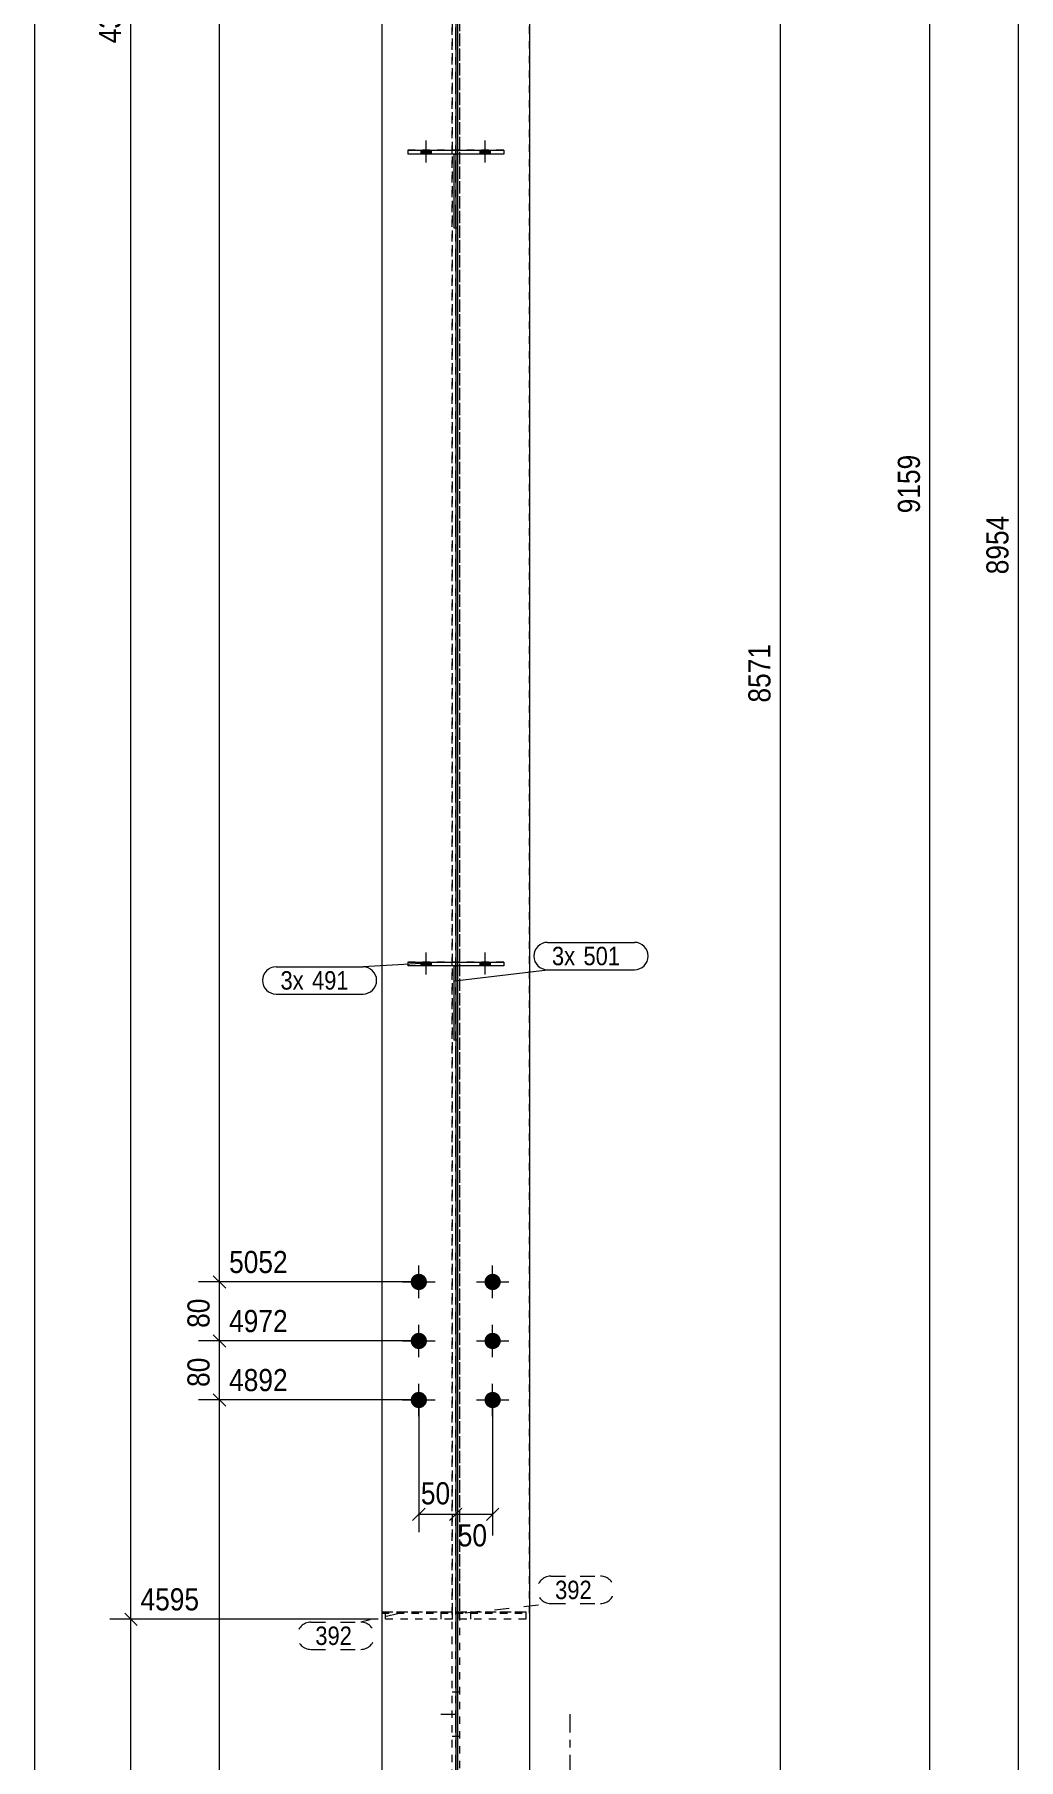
# Model space of a CAD drawing. Header units: millimetres. Extents: x 2 to 579, y 1 to 825.
# Drawn here: x 5 to 138.3, y 209.8 to 443.5 of the extents above; entities that cross this region are included whole.
import ezdxf

# ---------------------------------------------------------------- set-up
doc = ezdxf.new("R2010")
doc.units = ezdxf.units.MM
for name, pattern in [('XKITLINE00', [0]), ('XKITLINE01', [4, 1, -1, 1, -1]), ('XKITLINE02', [4, 2, -2]), ('XKITLINE03', [6, 3, -1, 1, -1])]:
    doc.linetypes.add(name, pattern=pattern)
for name, color, linetype, lineweight in [('Bolt', 3, 'Continuous', 0), ('Dimensions', 7, 'Continuous', 0), ('DrawingSheet', 5, 'Continuous', 0), ('Part', 2, 'Continuous', 0), ('PartMark', 7, 'Continuous', 0)]:
    doc.layers.add(name, color=color, linetype=linetype, lineweight=lineweight)
doc.styles.add('ARIAL', font='ARIAL.TTF')

# ---------------------------------------------------------------- blocks, each defined once
blk = doc.blocks.new('*A49')
at = {"layer": 'Bolt'}
for points in [[(55.97, 274.55), (55.98, 274.58), (55.98, 274.61), (55.98, 274.63), (55.98, 274.66), (55.99, 274.69), (55.99, 274.71), (56, 274.74), (56, 274.77), (56.01, 274.79), (56.01, 274.82), (56.02, 274.85), (56.03, 274.87), (56.04, 274.9), (56.05, 274.92), (56.06, 274.95), (56.07, 274.97), (56.08, 275), (56.09, 275.02), (56.1, 275.04), (56.12, 275.07), (56.13, 275.09), (56.15, 275.11), (56.16, 275.14), (56.18, 275.16), (56.19, 275.18), (56.21, 275.2), (56.22, 275.22), (56.24, 275.24), (56.26, 275.27), (56.28, 275.28), (56.3, 275.3), (56.32, 275.32), (56.34, 275.34), (56.36, 275.36), (56.38, 275.38), (56.4, 275.39), (56.42, 275.41), (56.44, 275.43), (56.46, 275.44), (56.49, 275.46), (56.51, 275.47), (56.53, 275.48), (56.56, 275.5), (56.58, 275.51), (56.6, 275.52), (56.63, 275.53), (56.65, 275.54), (56.68, 275.55), (56.7, 275.56), (56.73, 275.57), (56.76, 275.58), (56.78, 275.59), (56.81, 275.59), (56.83, 275.6), (56.86, 275.61), (56.89, 275.61), (56.91, 275.61), (56.94, 275.62), (56.97, 275.62), (56.99, 275.62), (57.02, 275.63), (57.05, 275.63), (57.07, 275.63), (57.1, 275.63), (57.13, 275.63), (57.16, 275.62), (57.18, 275.62), (57.21, 275.62), (57.24, 275.61), (57.26, 275.61), (57.29, 275.61), (57.32, 275.6), (57.34, 275.59), (57.37, 275.59), (57.39, 275.58), (57.42, 275.57), (57.45, 275.56), (57.47, 275.55), (57.5, 275.54), (57.52, 275.53), (57.54, 275.52), (57.57, 275.51), (57.59, 275.5), (57.62, 275.48), (57.64, 275.47), (57.66, 275.46), (57.69, 275.44), (57.71, 275.43), (57.73, 275.41), (57.75, 275.39), (57.77, 275.38), (57.79, 275.36), (57.81, 275.34), (57.83, 275.32), (57.85, 275.3), (57.87, 275.28), (57.89, 275.27), (57.91, 275.24), (57.92, 275.22), (57.94, 275.2), (57.96, 275.18), (57.97, 275.16), (57.99, 275.14), (58, 275.11), (58.02, 275.09), (58.03, 275.07), (58.04, 275.04), (58.06, 275.02), (58.07, 275), (58.08, 274.97), (58.09, 274.95), (58.1, 274.92), (58.11, 274.9), (58.12, 274.87), (58.13, 274.85), (58.13, 274.82), (58.14, 274.79), (58.15, 274.77), (58.15, 274.74), (58.16, 274.71), (58.16, 274.69), (58.17, 274.66), (58.17, 274.63), (58.17, 274.61), (58.17, 274.58), (58.17, 274.55), (58.17, 274.53), (58.17, 274.5), (58.17, 274.47), (58.17, 274.45), (58.17, 274.42), (58.17, 274.39), (58.16, 274.36), (58.16, 274.34), (58.15, 274.31), (58.15, 274.29), (58.14, 274.26), (58.13, 274.23), (58.13, 274.21), (58.12, 274.18), (58.11, 274.16), (58.1, 274.13), (58.09, 274.11), (58.08, 274.08), (58.07, 274.06), (58.06, 274.03), (58.04, 274.01), (58.03, 273.98), (58.02, 273.96), (58, 273.94), (57.99, 273.92), (57.97, 273.89), (57.96, 273.87), (57.94, 273.85), (57.92, 273.83), (57.91, 273.81), (57.89, 273.79), (57.87, 273.77), (57.85, 273.75), (57.83, 273.73), (57.81, 273.71), (57.79, 273.69), (57.77, 273.68), (57.75, 273.66), (57.73, 273.64), (57.71, 273.63), (57.69, 273.61), (57.66, 273.6), (57.64, 273.58), (57.62, 273.57), (57.59, 273.56), (57.57, 273.54), (57.54, 273.53), (57.52, 273.52), (57.5, 273.51), (57.47, 273.5), (57.45, 273.49), (57.42, 273.48), (57.39, 273.47), (57.37, 273.47), (57.34, 273.46), (57.32, 273.45), (57.29, 273.45), (57.26, 273.44), (57.24, 273.44), (57.21, 273.43), (57.18, 273.43), (57.16, 273.43), (57.13, 273.43), (57.1, 273.43), (57.07, 273.43), (57.05, 273.43), (57.02, 273.43), (56.99, 273.43), (56.97, 273.43), (56.94, 273.43), (56.91, 273.44), (56.89, 273.44), (56.86, 273.45), (56.83, 273.45), (56.81, 273.46), (56.78, 273.47), (56.76, 273.47), (56.73, 273.48), (56.7, 273.49), (56.68, 273.5), (56.65, 273.51), (56.63, 273.52), (56.6, 273.53), (56.58, 273.54), (56.56, 273.56), (56.53, 273.57), (56.51, 273.58), (56.49, 273.6), (56.46, 273.61), (56.44, 273.63), (56.42, 273.64), (56.4, 273.66), (56.38, 273.68), (56.36, 273.69), (56.34, 273.71), (56.32, 273.73), (56.3, 273.75), (56.28, 273.77), (56.26, 273.79), (56.24, 273.81), (56.22, 273.83), (56.21, 273.85), (56.19, 273.87), (56.18, 273.89), (56.16, 273.92), (56.15, 273.94), (56.13, 273.96), (56.12, 273.98), (56.1, 274.01), (56.09, 274.03), (56.08, 274.06), (56.07, 274.08), (56.06, 274.11), (56.05, 274.13), (56.04, 274.16), (56.03, 274.18), (56.02, 274.21), (56.01, 274.23), (56.01, 274.26), (56, 274.29), (56, 274.31), (55.99, 274.34), (55.99, 274.36), (55.98, 274.39), (55.98, 274.42), (55.98, 274.45), (55.98, 274.47), (55.97, 274.5), (55.97, 274.53)], [(65.97, 274.55), (65.98, 274.58), (65.98, 274.61), (65.98, 274.63), (65.98, 274.66), (65.99, 274.69), (65.99, 274.71), (66, 274.74), (66, 274.77), (66.01, 274.79), (66.01, 274.82), (66.02, 274.85), (66.03, 274.87), (66.04, 274.9), (66.05, 274.92), (66.06, 274.95), (66.07, 274.97), (66.08, 275), (66.09, 275.02), (66.1, 275.04), (66.12, 275.07), (66.13, 275.09), (66.15, 275.11), (66.16, 275.14), (66.18, 275.16), (66.19, 275.18), (66.21, 275.2), (66.22, 275.22), (66.24, 275.24), (66.26, 275.27), (66.28, 275.28), (66.3, 275.3), (66.32, 275.32), (66.34, 275.34), (66.36, 275.36), (66.38, 275.38), (66.4, 275.39), (66.42, 275.41), (66.44, 275.43), (66.46, 275.44), (66.49, 275.46), (66.51, 275.47), (66.53, 275.48), (66.56, 275.5), (66.58, 275.51), (66.6, 275.52), (66.63, 275.53), (66.65, 275.54), (66.68, 275.55), (66.7, 275.56), (66.73, 275.57), (66.76, 275.58), (66.78, 275.59), (66.81, 275.59), (66.83, 275.6), (66.86, 275.61), (66.89, 275.61), (66.91, 275.61), (66.94, 275.62), (66.97, 275.62), (66.99, 275.62), (67.02, 275.63), (67.05, 275.63), (67.07, 275.63), (67.1, 275.63), (67.13, 275.63), (67.16, 275.62), (67.18, 275.62), (67.21, 275.62), (67.24, 275.61), (67.26, 275.61), (67.29, 275.61), (67.32, 275.6), (67.34, 275.59), (67.37, 275.59), (67.39, 275.58), (67.42, 275.57), (67.45, 275.56), (67.47, 275.55), (67.5, 275.54), (67.52, 275.53), (67.54, 275.52), (67.57, 275.51), (67.59, 275.5), (67.62, 275.48), (67.64, 275.47), (67.66, 275.46), (67.69, 275.44), (67.71, 275.43), (67.73, 275.41), (67.75, 275.39), (67.77, 275.38), (67.79, 275.36), (67.81, 275.34), (67.83, 275.32), (67.85, 275.3), (67.87, 275.28), (67.89, 275.27), (67.91, 275.24), (67.92, 275.22), (67.94, 275.2), (67.96, 275.18), (67.97, 275.16), (67.99, 275.14), (68, 275.11), (68.02, 275.09), (68.03, 275.07), (68.04, 275.04), (68.06, 275.02), (68.07, 275), (68.08, 274.97), (68.09, 274.95), (68.1, 274.92), (68.11, 274.9), (68.12, 274.87), (68.13, 274.85), (68.13, 274.82), (68.14, 274.79), (68.15, 274.77), (68.15, 274.74), (68.16, 274.71), (68.16, 274.69), (68.17, 274.66), (68.17, 274.63), (68.17, 274.61), (68.17, 274.58), (68.17, 274.55), (68.17, 274.53), (68.17, 274.5), (68.17, 274.47), (68.17, 274.45), (68.17, 274.42), (68.17, 274.39), (68.16, 274.36), (68.16, 274.34), (68.15, 274.31), (68.15, 274.29), (68.14, 274.26), (68.13, 274.23), (68.13, 274.21), (68.12, 274.18), (68.11, 274.16), (68.1, 274.13), (68.09, 274.11), (68.08, 274.08), (68.07, 274.06), (68.06, 274.03), (68.04, 274.01), (68.03, 273.98), (68.02, 273.96), (68, 273.94), (67.99, 273.92), (67.97, 273.89), (67.96, 273.87), (67.94, 273.85), (67.92, 273.83), (67.91, 273.81), (67.89, 273.79), (67.87, 273.77), (67.85, 273.75), (67.83, 273.73), (67.81, 273.71), (67.79, 273.69), (67.77, 273.68), (67.75, 273.66), (67.73, 273.64), (67.71, 273.63), (67.69, 273.61), (67.66, 273.6), (67.64, 273.58), (67.62, 273.57), (67.59, 273.56), (67.57, 273.54), (67.54, 273.53), (67.52, 273.52), (67.5, 273.51), (67.47, 273.5), (67.45, 273.49), (67.42, 273.48), (67.39, 273.47), (67.37, 273.47), (67.34, 273.46), (67.32, 273.45), (67.29, 273.45), (67.26, 273.44), (67.24, 273.44), (67.21, 273.43), (67.18, 273.43), (67.16, 273.43), (67.13, 273.43), (67.1, 273.43), (67.07, 273.43), (67.05, 273.43), (67.02, 273.43), (66.99, 273.43), (66.97, 273.43), (66.94, 273.43), (66.91, 273.44), (66.89, 273.44), (66.86, 273.45), (66.83, 273.45), (66.81, 273.46), (66.78, 273.47), (66.76, 273.47), (66.73, 273.48), (66.7, 273.49), (66.68, 273.5), (66.65, 273.51), (66.63, 273.52), (66.6, 273.53), (66.58, 273.54), (66.56, 273.56), (66.53, 273.57), (66.51, 273.58), (66.49, 273.6), (66.46, 273.61), (66.44, 273.63), (66.42, 273.64), (66.4, 273.66), (66.38, 273.68), (66.36, 273.69), (66.34, 273.71), (66.32, 273.73), (66.3, 273.75), (66.28, 273.77), (66.26, 273.79), (66.24, 273.81), (66.22, 273.83), (66.21, 273.85), (66.19, 273.87), (66.18, 273.89), (66.16, 273.92), (66.15, 273.94), (66.13, 273.96), (66.12, 273.98), (66.1, 274.01), (66.09, 274.03), (66.08, 274.06), (66.07, 274.08), (66.06, 274.11), (66.05, 274.13), (66.04, 274.16), (66.03, 274.18), (66.02, 274.21), (66.01, 274.23), (66.01, 274.26), (66, 274.29), (66, 274.31), (65.99, 274.34), (65.99, 274.36), (65.98, 274.39), (65.98, 274.42), (65.98, 274.45), (65.98, 274.47), (65.97, 274.5), (65.97, 274.53)], [(55.97, 266.55), (55.98, 266.58), (55.98, 266.61), (55.98, 266.63), (55.98, 266.66), (55.99, 266.69), (55.99, 266.71), (56, 266.74), (56, 266.77), (56.01, 266.79), (56.01, 266.82), (56.02, 266.85), (56.03, 266.87), (56.04, 266.9), (56.05, 266.92), (56.06, 266.95), (56.07, 266.97), (56.08, 267), (56.09, 267.02), (56.1, 267.04), (56.12, 267.07), (56.13, 267.09), (56.15, 267.11), (56.16, 267.14), (56.18, 267.16), (56.19, 267.18), (56.21, 267.2), (56.22, 267.22), (56.24, 267.24), (56.26, 267.27), (56.28, 267.28), (56.3, 267.3), (56.32, 267.32), (56.34, 267.34), (56.36, 267.36), (56.38, 267.38), (56.4, 267.39), (56.42, 267.41), (56.44, 267.43), (56.46, 267.44), (56.49, 267.46), (56.51, 267.47), (56.53, 267.48), (56.56, 267.5), (56.58, 267.51), (56.6, 267.52), (56.63, 267.53), (56.65, 267.54), (56.68, 267.55), (56.7, 267.56), (56.73, 267.57), (56.76, 267.58), (56.78, 267.59), (56.81, 267.59), (56.83, 267.6), (56.86, 267.61), (56.89, 267.61), (56.91, 267.61), (56.94, 267.62), (56.97, 267.62), (56.99, 267.62), (57.02, 267.63), (57.05, 267.63), (57.07, 267.63), (57.1, 267.63), (57.13, 267.63), (57.16, 267.62), (57.18, 267.62), (57.21, 267.62), (57.24, 267.61), (57.26, 267.61), (57.29, 267.61), (57.32, 267.6), (57.34, 267.59), (57.37, 267.59), (57.39, 267.58), (57.42, 267.57), (57.45, 267.56), (57.47, 267.55), (57.5, 267.54), (57.52, 267.53), (57.54, 267.52), (57.57, 267.51), (57.59, 267.5), (57.62, 267.48), (57.64, 267.47), (57.66, 267.46), (57.69, 267.44), (57.71, 267.43), (57.73, 267.41), (57.75, 267.39), (57.77, 267.38), (57.79, 267.36), (57.81, 267.34), (57.83, 267.32), (57.85, 267.3), (57.87, 267.28), (57.89, 267.27), (57.91, 267.24), (57.92, 267.22), (57.94, 267.2), (57.96, 267.18), (57.97, 267.16), (57.99, 267.14), (58, 267.11), (58.02, 267.09), (58.03, 267.07), (58.04, 267.04), (58.06, 267.02), (58.07, 267), (58.08, 266.97), (58.09, 266.95), (58.1, 266.92), (58.11, 266.9), (58.12, 266.87), (58.13, 266.85), (58.13, 266.82), (58.14, 266.79), (58.15, 266.77), (58.15, 266.74), (58.16, 266.71), (58.16, 266.69), (58.17, 266.66), (58.17, 266.63), (58.17, 266.61), (58.17, 266.58), (58.17, 266.55), (58.17, 266.53), (58.17, 266.5), (58.17, 266.47), (58.17, 266.45), (58.17, 266.42), (58.17, 266.39), (58.16, 266.36), (58.16, 266.34), (58.15, 266.31), (58.15, 266.29), (58.14, 266.26), (58.13, 266.23), (58.13, 266.21), (58.12, 266.18), (58.11, 266.16), (58.1, 266.13), (58.09, 266.11), (58.08, 266.08), (58.07, 266.06), (58.06, 266.03), (58.04, 266.01), (58.03, 265.98), (58.02, 265.96), (58, 265.94), (57.99, 265.92), (57.97, 265.89), (57.96, 265.87), (57.94, 265.85), (57.92, 265.83), (57.91, 265.81), (57.89, 265.79), (57.87, 265.77), (57.85, 265.75), (57.83, 265.73), (57.81, 265.71), (57.79, 265.69), (57.77, 265.68), (57.75, 265.66), (57.73, 265.64), (57.71, 265.63), (57.69, 265.61), (57.66, 265.6), (57.64, 265.58), (57.62, 265.57), (57.59, 265.56), (57.57, 265.54), (57.54, 265.53), (57.52, 265.52), (57.5, 265.51), (57.47, 265.5), (57.45, 265.49), (57.42, 265.48), (57.39, 265.47), (57.37, 265.47), (57.34, 265.46), (57.32, 265.45), (57.29, 265.45), (57.26, 265.44), (57.24, 265.44), (57.21, 265.43), (57.18, 265.43), (57.16, 265.43), (57.13, 265.43), (57.1, 265.43), (57.07, 265.43), (57.05, 265.43), (57.02, 265.43), (56.99, 265.43), (56.97, 265.43), (56.94, 265.43), (56.91, 265.44), (56.89, 265.44), (56.86, 265.45), (56.83, 265.45), (56.81, 265.46), (56.78, 265.47), (56.76, 265.47), (56.73, 265.48), (56.7, 265.49), (56.68, 265.5), (56.65, 265.51), (56.63, 265.52), (56.6, 265.53), (56.58, 265.54), (56.56, 265.56), (56.53, 265.57), (56.51, 265.58), (56.49, 265.6), (56.46, 265.61), (56.44, 265.63), (56.42, 265.64), (56.4, 265.66), (56.38, 265.68), (56.36, 265.69), (56.34, 265.71), (56.32, 265.73), (56.3, 265.75), (56.28, 265.77), (56.26, 265.79), (56.24, 265.81), (56.22, 265.83), (56.21, 265.85), (56.19, 265.87), (56.18, 265.89), (56.16, 265.92), (56.15, 265.94), (56.13, 265.96), (56.12, 265.98), (56.1, 266.01), (56.09, 266.03), (56.08, 266.06), (56.07, 266.08), (56.06, 266.11), (56.05, 266.13), (56.04, 266.16), (56.03, 266.18), (56.02, 266.21), (56.01, 266.23), (56.01, 266.26), (56, 266.29), (56, 266.31), (55.99, 266.34), (55.99, 266.36), (55.98, 266.39), (55.98, 266.42), (55.98, 266.45), (55.98, 266.47), (55.97, 266.5), (55.97, 266.53)], [(65.97, 266.55), (65.98, 266.58), (65.98, 266.61), (65.98, 266.63), (65.98, 266.66), (65.99, 266.69), (65.99, 266.71), (66, 266.74), (66, 266.77), (66.01, 266.79), (66.01, 266.82), (66.02, 266.85), (66.03, 266.87), (66.04, 266.9), (66.05, 266.92), (66.06, 266.95), (66.07, 266.97), (66.08, 267), (66.09, 267.02), (66.1, 267.04), (66.12, 267.07), (66.13, 267.09), (66.15, 267.11), (66.16, 267.14), (66.18, 267.16), (66.19, 267.18), (66.21, 267.2), (66.22, 267.22), (66.24, 267.24), (66.26, 267.27), (66.28, 267.28), (66.3, 267.3), (66.32, 267.32), (66.34, 267.34), (66.36, 267.36), (66.38, 267.38), (66.4, 267.39), (66.42, 267.41), (66.44, 267.43), (66.46, 267.44), (66.49, 267.46), (66.51, 267.47), (66.53, 267.48), (66.56, 267.5), (66.58, 267.51), (66.6, 267.52), (66.63, 267.53), (66.65, 267.54), (66.68, 267.55), (66.7, 267.56), (66.73, 267.57), (66.76, 267.58), (66.78, 267.59), (66.81, 267.59), (66.83, 267.6), (66.86, 267.61), (66.89, 267.61), (66.91, 267.61), (66.94, 267.62), (66.97, 267.62), (66.99, 267.62), (67.02, 267.63), (67.05, 267.63), (67.07, 267.63), (67.1, 267.63), (67.13, 267.63), (67.16, 267.62), (67.18, 267.62), (67.21, 267.62), (67.24, 267.61), (67.26, 267.61), (67.29, 267.61), (67.32, 267.6), (67.34, 267.59), (67.37, 267.59), (67.39, 267.58), (67.42, 267.57), (67.45, 267.56), (67.47, 267.55), (67.5, 267.54), (67.52, 267.53), (67.54, 267.52), (67.57, 267.51), (67.59, 267.5), (67.62, 267.48), (67.64, 267.47), (67.66, 267.46), (67.69, 267.44), (67.71, 267.43), (67.73, 267.41), (67.75, 267.39), (67.77, 267.38), (67.79, 267.36), (67.81, 267.34), (67.83, 267.32), (67.85, 267.3), (67.87, 267.28), (67.89, 267.27), (67.91, 267.24), (67.92, 267.22), (67.94, 267.2), (67.96, 267.18), (67.97, 267.16), (67.99, 267.14), (68, 267.11), (68.02, 267.09), (68.03, 267.07), (68.04, 267.04), (68.06, 267.02), (68.07, 267), (68.08, 266.97), (68.09, 266.95), (68.1, 266.92), (68.11, 266.9), (68.12, 266.87), (68.13, 266.85), (68.13, 266.82), (68.14, 266.79), (68.15, 266.77), (68.15, 266.74), (68.16, 266.71), (68.16, 266.69), (68.17, 266.66), (68.17, 266.63), (68.17, 266.61), (68.17, 266.58), (68.17, 266.55), (68.17, 266.53), (68.17, 266.5), (68.17, 266.47), (68.17, 266.45), (68.17, 266.42), (68.17, 266.39), (68.16, 266.36), (68.16, 266.34), (68.15, 266.31), (68.15, 266.29), (68.14, 266.26), (68.13, 266.23), (68.13, 266.21), (68.12, 266.18), (68.11, 266.16), (68.1, 266.13), (68.09, 266.11), (68.08, 266.08), (68.07, 266.06), (68.06, 266.03), (68.04, 266.01), (68.03, 265.98), (68.02, 265.96), (68, 265.94), (67.99, 265.92), (67.97, 265.89), (67.96, 265.87), (67.94, 265.85), (67.92, 265.83), (67.91, 265.81), (67.89, 265.79), (67.87, 265.77), (67.85, 265.75), (67.83, 265.73), (67.81, 265.71), (67.79, 265.69), (67.77, 265.68), (67.75, 265.66), (67.73, 265.64), (67.71, 265.63), (67.69, 265.61), (67.66, 265.6), (67.64, 265.58), (67.62, 265.57), (67.59, 265.56), (67.57, 265.54), (67.54, 265.53), (67.52, 265.52), (67.5, 265.51), (67.47, 265.5), (67.45, 265.49), (67.42, 265.48), (67.39, 265.47), (67.37, 265.47), (67.34, 265.46), (67.32, 265.45), (67.29, 265.45), (67.26, 265.44), (67.24, 265.44), (67.21, 265.43), (67.18, 265.43), (67.16, 265.43), (67.13, 265.43), (67.1, 265.43), (67.07, 265.43), (67.05, 265.43), (67.02, 265.43), (66.99, 265.43), (66.97, 265.43), (66.94, 265.43), (66.91, 265.44), (66.89, 265.44), (66.86, 265.45), (66.83, 265.45), (66.81, 265.46), (66.78, 265.47), (66.76, 265.47), (66.73, 265.48), (66.7, 265.49), (66.68, 265.5), (66.65, 265.51), (66.63, 265.52), (66.6, 265.53), (66.58, 265.54), (66.56, 265.56), (66.53, 265.57), (66.51, 265.58), (66.49, 265.6), (66.46, 265.61), (66.44, 265.63), (66.42, 265.64), (66.4, 265.66), (66.38, 265.68), (66.36, 265.69), (66.34, 265.71), (66.32, 265.73), (66.3, 265.75), (66.28, 265.77), (66.26, 265.79), (66.24, 265.81), (66.22, 265.83), (66.21, 265.85), (66.19, 265.87), (66.18, 265.89), (66.16, 265.92), (66.15, 265.94), (66.13, 265.96), (66.12, 265.98), (66.1, 266.01), (66.09, 266.03), (66.08, 266.06), (66.07, 266.08), (66.06, 266.11), (66.05, 266.13), (66.04, 266.16), (66.03, 266.18), (66.02, 266.21), (66.01, 266.23), (66.01, 266.26), (66, 266.29), (66, 266.31), (65.99, 266.34), (65.99, 266.36), (65.98, 266.39), (65.98, 266.42), (65.98, 266.45), (65.98, 266.47), (65.97, 266.5), (65.97, 266.53)], [(55.97, 258.55), (55.98, 258.58), (55.98, 258.61), (55.98, 258.63), (55.98, 258.66), (55.99, 258.69), (55.99, 258.71), (56, 258.74), (56, 258.77), (56.01, 258.79), (56.01, 258.82), (56.02, 258.85), (56.03, 258.87), (56.04, 258.9), (56.05, 258.92), (56.06, 258.95), (56.07, 258.97), (56.08, 259), (56.09, 259.02), (56.1, 259.04), (56.12, 259.07), (56.13, 259.09), (56.15, 259.11), (56.16, 259.14), (56.18, 259.16), (56.19, 259.18), (56.21, 259.2), (56.22, 259.22), (56.24, 259.24), (56.26, 259.27), (56.28, 259.28), (56.3, 259.3), (56.32, 259.32), (56.34, 259.34), (56.36, 259.36), (56.38, 259.38), (56.4, 259.39), (56.42, 259.41), (56.44, 259.43), (56.46, 259.44), (56.49, 259.46), (56.51, 259.47), (56.53, 259.48), (56.56, 259.5), (56.58, 259.51), (56.6, 259.52), (56.63, 259.53), (56.65, 259.54), (56.68, 259.55), (56.7, 259.56), (56.73, 259.57), (56.76, 259.58), (56.78, 259.59), (56.81, 259.59), (56.83, 259.6), (56.86, 259.61), (56.89, 259.61), (56.91, 259.61), (56.94, 259.62), (56.97, 259.62), (56.99, 259.62), (57.02, 259.63), (57.05, 259.63), (57.07, 259.63), (57.1, 259.63), (57.13, 259.63), (57.16, 259.62), (57.18, 259.62), (57.21, 259.62), (57.24, 259.61), (57.26, 259.61), (57.29, 259.61), (57.32, 259.6), (57.34, 259.59), (57.37, 259.59), (57.39, 259.58), (57.42, 259.57), (57.45, 259.56), (57.47, 259.55), (57.5, 259.54), (57.52, 259.53), (57.54, 259.52), (57.57, 259.51), (57.59, 259.5), (57.62, 259.48), (57.64, 259.47), (57.66, 259.46), (57.69, 259.44), (57.71, 259.43), (57.73, 259.41), (57.75, 259.39), (57.77, 259.38), (57.79, 259.36), (57.81, 259.34), (57.83, 259.32), (57.85, 259.3), (57.87, 259.28), (57.89, 259.27), (57.91, 259.24), (57.92, 259.22), (57.94, 259.2), (57.96, 259.18), (57.97, 259.16), (57.99, 259.14), (58, 259.11), (58.02, 259.09), (58.03, 259.07), (58.04, 259.04), (58.06, 259.02), (58.07, 259), (58.08, 258.97), (58.09, 258.95), (58.1, 258.92), (58.11, 258.9), (58.12, 258.87), (58.13, 258.85), (58.13, 258.82), (58.14, 258.79), (58.15, 258.77), (58.15, 258.74), (58.16, 258.71), (58.16, 258.69), (58.17, 258.66), (58.17, 258.63), (58.17, 258.61), (58.17, 258.58), (58.17, 258.55), (58.17, 258.53), (58.17, 258.5), (58.17, 258.47), (58.17, 258.45), (58.17, 258.42), (58.17, 258.39), (58.16, 258.36), (58.16, 258.34), (58.15, 258.31), (58.15, 258.29), (58.14, 258.26), (58.13, 258.23), (58.13, 258.21), (58.12, 258.18), (58.11, 258.16), (58.1, 258.13), (58.09, 258.11), (58.08, 258.08), (58.07, 258.06), (58.06, 258.03), (58.04, 258.01), (58.03, 257.98), (58.02, 257.96), (58, 257.94), (57.99, 257.92), (57.97, 257.89), (57.96, 257.87), (57.94, 257.85), (57.92, 257.83), (57.91, 257.81), (57.89, 257.79), (57.87, 257.77), (57.85, 257.75), (57.83, 257.73), (57.81, 257.71), (57.79, 257.69), (57.77, 257.68), (57.75, 257.66), (57.73, 257.64), (57.71, 257.63), (57.69, 257.61), (57.66, 257.6), (57.64, 257.58), (57.62, 257.57), (57.59, 257.56), (57.57, 257.54), (57.54, 257.53), (57.52, 257.52), (57.5, 257.51), (57.47, 257.5), (57.45, 257.49), (57.42, 257.48), (57.39, 257.47), (57.37, 257.47), (57.34, 257.46), (57.32, 257.45), (57.29, 257.45), (57.26, 257.44), (57.24, 257.44), (57.21, 257.43), (57.18, 257.43), (57.16, 257.43), (57.13, 257.43), (57.1, 257.43), (57.07, 257.43), (57.05, 257.43), (57.02, 257.43), (56.99, 257.43), (56.97, 257.43), (56.94, 257.43), (56.91, 257.44), (56.89, 257.44), (56.86, 257.45), (56.83, 257.45), (56.81, 257.46), (56.78, 257.47), (56.76, 257.47), (56.73, 257.48), (56.7, 257.49), (56.68, 257.5), (56.65, 257.51), (56.63, 257.52), (56.6, 257.53), (56.58, 257.54), (56.56, 257.56), (56.53, 257.57), (56.51, 257.58), (56.49, 257.6), (56.46, 257.61), (56.44, 257.63), (56.42, 257.64), (56.4, 257.66), (56.38, 257.68), (56.36, 257.69), (56.34, 257.71), (56.32, 257.73), (56.3, 257.75), (56.28, 257.77), (56.26, 257.79), (56.24, 257.81), (56.22, 257.83), (56.21, 257.85), (56.19, 257.87), (56.18, 257.89), (56.16, 257.92), (56.15, 257.94), (56.13, 257.96), (56.12, 257.98), (56.1, 258.01), (56.09, 258.03), (56.08, 258.06), (56.07, 258.08), (56.06, 258.11), (56.05, 258.13), (56.04, 258.16), (56.03, 258.18), (56.02, 258.21), (56.01, 258.23), (56.01, 258.26), (56, 258.29), (56, 258.31), (55.99, 258.34), (55.99, 258.36), (55.98, 258.39), (55.98, 258.42), (55.98, 258.45), (55.98, 258.47), (55.97, 258.5), (55.97, 258.53)], [(65.97, 258.55), (65.98, 258.58), (65.98, 258.61), (65.98, 258.63), (65.98, 258.66), (65.99, 258.69), (65.99, 258.71), (66, 258.74), (66, 258.77), (66.01, 258.79), (66.01, 258.82), (66.02, 258.85), (66.03, 258.87), (66.04, 258.9), (66.05, 258.92), (66.06, 258.95), (66.07, 258.97), (66.08, 259), (66.09, 259.02), (66.1, 259.04), (66.12, 259.07), (66.13, 259.09), (66.15, 259.11), (66.16, 259.14), (66.18, 259.16), (66.19, 259.18), (66.21, 259.2), (66.22, 259.22), (66.24, 259.24), (66.26, 259.27), (66.28, 259.28), (66.3, 259.3), (66.32, 259.32), (66.34, 259.34), (66.36, 259.36), (66.38, 259.38), (66.4, 259.39), (66.42, 259.41), (66.44, 259.43), (66.46, 259.44), (66.49, 259.46), (66.51, 259.47), (66.53, 259.48), (66.56, 259.5), (66.58, 259.51), (66.6, 259.52), (66.63, 259.53), (66.65, 259.54), (66.68, 259.55), (66.7, 259.56), (66.73, 259.57), (66.76, 259.58), (66.78, 259.59), (66.81, 259.59), (66.83, 259.6), (66.86, 259.61), (66.89, 259.61), (66.91, 259.61), (66.94, 259.62), (66.97, 259.62), (66.99, 259.62), (67.02, 259.63), (67.05, 259.63), (67.07, 259.63), (67.1, 259.63), (67.13, 259.63), (67.16, 259.62), (67.18, 259.62), (67.21, 259.62), (67.24, 259.61), (67.26, 259.61), (67.29, 259.61), (67.32, 259.6), (67.34, 259.59), (67.37, 259.59), (67.39, 259.58), (67.42, 259.57), (67.45, 259.56), (67.47, 259.55), (67.5, 259.54), (67.52, 259.53), (67.54, 259.52), (67.57, 259.51), (67.59, 259.5), (67.62, 259.48), (67.64, 259.47), (67.66, 259.46), (67.69, 259.44), (67.71, 259.43), (67.73, 259.41), (67.75, 259.39), (67.77, 259.38), (67.79, 259.36), (67.81, 259.34), (67.83, 259.32), (67.85, 259.3), (67.87, 259.28), (67.89, 259.27), (67.91, 259.24), (67.92, 259.22), (67.94, 259.2), (67.96, 259.18), (67.97, 259.16), (67.99, 259.14), (68, 259.11), (68.02, 259.09), (68.03, 259.07), (68.04, 259.04), (68.06, 259.02), (68.07, 259), (68.08, 258.97), (68.09, 258.95), (68.1, 258.92), (68.11, 258.9), (68.12, 258.87), (68.13, 258.85), (68.13, 258.82), (68.14, 258.79), (68.15, 258.77), (68.15, 258.74), (68.16, 258.71), (68.16, 258.69), (68.17, 258.66), (68.17, 258.63), (68.17, 258.61), (68.17, 258.58), (68.17, 258.55), (68.17, 258.53), (68.17, 258.5), (68.17, 258.47), (68.17, 258.45), (68.17, 258.42), (68.17, 258.39), (68.16, 258.36), (68.16, 258.34), (68.15, 258.31), (68.15, 258.29), (68.14, 258.26), (68.13, 258.23), (68.13, 258.21), (68.12, 258.18), (68.11, 258.16), (68.1, 258.13), (68.09, 258.11), (68.08, 258.08), (68.07, 258.06), (68.06, 258.03), (68.04, 258.01), (68.03, 257.98), (68.02, 257.96), (68, 257.94), (67.99, 257.92), (67.97, 257.89), (67.96, 257.87), (67.94, 257.85), (67.92, 257.83), (67.91, 257.81), (67.89, 257.79), (67.87, 257.77), (67.85, 257.75), (67.83, 257.73), (67.81, 257.71), (67.79, 257.69), (67.77, 257.68), (67.75, 257.66), (67.73, 257.64), (67.71, 257.63), (67.69, 257.61), (67.66, 257.6), (67.64, 257.58), (67.62, 257.57), (67.59, 257.56), (67.57, 257.54), (67.54, 257.53), (67.52, 257.52), (67.5, 257.51), (67.47, 257.5), (67.45, 257.49), (67.42, 257.48), (67.39, 257.47), (67.37, 257.47), (67.34, 257.46), (67.32, 257.45), (67.29, 257.45), (67.26, 257.44), (67.24, 257.44), (67.21, 257.43), (67.18, 257.43), (67.16, 257.43), (67.13, 257.43), (67.1, 257.43), (67.07, 257.43), (67.05, 257.43), (67.02, 257.43), (66.99, 257.43), (66.97, 257.43), (66.94, 257.43), (66.91, 257.44), (66.89, 257.44), (66.86, 257.45), (66.83, 257.45), (66.81, 257.46), (66.78, 257.47), (66.76, 257.47), (66.73, 257.48), (66.7, 257.49), (66.68, 257.5), (66.65, 257.51), (66.63, 257.52), (66.6, 257.53), (66.58, 257.54), (66.56, 257.56), (66.53, 257.57), (66.51, 257.58), (66.49, 257.6), (66.46, 257.61), (66.44, 257.63), (66.42, 257.64), (66.4, 257.66), (66.38, 257.68), (66.36, 257.69), (66.34, 257.71), (66.32, 257.73), (66.3, 257.75), (66.28, 257.77), (66.26, 257.79), (66.24, 257.81), (66.22, 257.83), (66.21, 257.85), (66.19, 257.87), (66.18, 257.89), (66.16, 257.92), (66.15, 257.94), (66.13, 257.96), (66.12, 257.98), (66.1, 258.01), (66.09, 258.03), (66.08, 258.06), (66.07, 258.08), (66.06, 258.11), (66.05, 258.13), (66.04, 258.16), (66.03, 258.18), (66.02, 258.21), (66.01, 258.23), (66.01, 258.26), (66, 258.29), (66, 258.31), (65.99, 258.34), (65.99, 258.36), (65.98, 258.39), (65.98, 258.42), (65.98, 258.45), (65.98, 258.47), (65.97, 258.5), (65.97, 258.53)]]:
    blk.add_hatch(color=3, dxfattribs=at).paths.add_polyline_path(points, flags=17)
at = {"layer": 'Bolt', "color": 3, "linetype": 'XKITLINE00', "lineweight": 0}
for p, q in [((57.07, 272.33), (57.07, 276.73)), ((67.07, 272.33), (67.07, 276.73)), ((54.87, 274.53), (59.27, 274.53)), ((64.87, 274.53), (69.27, 274.53)), ((54.87, 266.53), (59.27, 266.53)), ((57.07, 264.33), (57.07, 268.73)), ((64.87, 266.53), (69.27, 266.53)), ((67.07, 264.33), (67.07, 268.73)), ((57.07, 256.33), (57.07, 260.73)), ((67.07, 256.33), (67.07, 260.73)), ((54.87, 258.53), (59.27, 258.53)), ((64.87, 258.53), (69.27, 258.53))]:
    blk.add_line(p, q, dxfattribs=at)
blk = doc.blocks.new('*A50')
at = {"layer": 'Bolt', "color": 3, "linetype": 'XKITLINE02', "lineweight": 0}
for p, q in [((61.57, 218.97), (62.57, 218.97)), ((60.07, 215.97), (64.07, 215.97)), ((61.57, 212.97), (62.57, 212.97))]:
    blk.add_line(p, q, dxfattribs=at)
blk = doc.blocks.new('*A57')
at = {"layer": 'Bolt'}
for points in [[(58.77, 427.84), (58.77, 427.34), (57.37, 427.34), (57.37, 427.84)], [(58.77, 427.84), (58.77, 427.34), (57.37, 427.34), (57.37, 427.84)], [(66.77, 427.84), (66.77, 427.34), (65.37, 427.34), (65.37, 427.84)], [(66.77, 427.84), (66.77, 427.34), (65.37, 427.34), (65.37, 427.84)]]:
    blk.add_hatch(color=3, dxfattribs=at).paths.add_polyline_path(points, flags=17)
at = {"layer": 'Bolt', "color": 3, "linetype": 'XKITLINE00', "lineweight": 0}
for p, q in [((57.37, 427.34), (57.37, 427.84)), ((57.37, 427.34), (57.37, 427.84)), ((58.07, 426.18), (58.07, 429.18)), ((58.07, 426.18), (58.07, 429.18)), ((58.77, 427.34), (58.77, 427.84)), ((58.77, 427.34), (58.77, 427.84)), ((65.37, 427.34), (65.37, 427.84)), ((65.37, 427.34), (65.37, 427.84)), ((66.07, 426.18), (66.07, 429.18)), ((66.07, 426.18), (66.07, 429.18)), ((66.77, 427.34), (66.77, 427.84)), ((66.77, 427.34), (66.77, 427.84))]:
    blk.add_line(p, q, dxfattribs=at)
blk = doc.blocks.new('*A58')
at = {"layer": 'Bolt'}
for points in [[(58.77, 317.84), (58.77, 317.34), (57.37, 317.34), (57.37, 317.84)], [(58.77, 317.84), (58.77, 317.34), (57.37, 317.34), (57.37, 317.84)], [(66.77, 317.84), (66.77, 317.34), (65.37, 317.34), (65.37, 317.84)], [(66.77, 317.84), (66.77, 317.34), (65.37, 317.34), (65.37, 317.84)]]:
    blk.add_hatch(color=3, dxfattribs=at).paths.add_polyline_path(points, flags=17)
at = {"layer": 'Bolt', "color": 3, "linetype": 'XKITLINE00', "lineweight": 0}
for p, q in [((57.37, 317.34), (57.37, 317.84)), ((57.37, 317.34), (57.37, 317.84)), ((58.07, 316.18), (58.07, 319.18)), ((58.07, 316.18), (58.07, 319.18)), ((58.77, 317.34), (58.77, 317.84)), ((58.77, 317.34), (58.77, 317.84)), ((65.37, 317.34), (65.37, 317.84)), ((65.37, 317.34), (65.37, 317.84)), ((66.07, 316.18), (66.07, 319.18)), ((66.07, 316.18), (66.07, 319.18)), ((66.77, 317.34), (66.77, 317.84)), ((66.77, 317.34), (66.77, 317.84))]:
    blk.add_line(p, q, dxfattribs=at)
blk = doc.blocks.new('*A62')
at = {"layer": 'Part', "color": 2, "linetype": 'XKITLINE00', "lineweight": 0}
for p, q in [((52.07, 664.77), (52.07, 147.47)), ((72.07, 664.77), (72.07, 147.47))]:
    blk.add_line(p, q, dxfattribs=at)
at = {"layer": 'Part', "color": 7, "linetype": 'XKITLINE01', "lineweight": 0}
for p, q in [((61.57, 147.47), (61.57, 663.65)), ((62.57, 663.65), (62.57, 147.47))]:
    blk.add_line(p, q, dxfattribs=at)
at = {"layer": 'Part', "color": 7, "linetype": 'XKITLINE03', "lineweight": 0}
blk.add_line((62.07, 147.47), (62.07, 657.29), dxfattribs=at)
blk = doc.blocks.new('*A64')
at = {"layer": 'Part', "color": 7, "linetype": 'XKITLINE01', "lineweight": 0}
for p, q in [((62.57, 229.82), (71.57, 229.82)), ((62.57, 228.82), (62.57, 229.82)), ((64.07, 229.82), (64.07, 228.82)), ((71.57, 229.82), (71.57, 228.82)), ((71.57, 228.82), (62.57, 228.82))]:
    blk.add_line(p, q, dxfattribs=at)
blk = doc.blocks.new('*A65')
at = {"layer": 'Part', "color": 7, "linetype": 'XKITLINE01', "lineweight": 0}
for p, q in [((52.57, 229.82), (61.57, 229.82)), ((52.57, 228.82), (52.57, 229.82)), ((60.07, 229.82), (60.07, 228.82)), ((61.57, 229.82), (61.57, 228.82)), ((61.57, 228.82), (52.57, 228.82))]:
    blk.add_line(p, q, dxfattribs=at)
blk = doc.blocks.new('*A66')
at = {"layer": 'Part', "color": 7, "linetype": 'XKITLINE01', "lineweight": 0}
for p, q in [((61.57, 628.99), (61.57, 229.82)), ((62.57, 628.97), (62.57, 229.82)), ((52.07, 601.17), (52.07, 229.64)), ((72.07, 229.64), (72.07, 601.17)), ((52.07, 229.82), (72.07, 229.82)), ((52.07, 229.64), (72.07, 229.64))]:
    blk.add_line(p, q, dxfattribs=at)
at = {"layer": 'Part', "color": 7, "linetype": 'XKITLINE03', "lineweight": 0}
blk.add_line((62.07, 626.39), (62.07, 433.2), dxfattribs=at)
blk = doc.blocks.new('*A74')
at = {"layer": 'Part', "color": 2, "linetype": 'XKITLINE00', "lineweight": 0}
for p, q in [((55.57, 427.84), (55.57, 427.84)), ((55.57, 427.84), (68.57, 427.84)), ((55.57, 427.84), (55.57, 427.34)), ((68.57, 427.84), (68.57, 427.84)), ((68.57, 427.84), (68.57, 427.34)), ((68.57, 427.34), (55.57, 427.34))]:
    blk.add_line(p, q, dxfattribs=at)
at = {"layer": 'Part', "color": 7, "linetype": 'XKITLINE01', "lineweight": 0}
for p, q in [((68.57, 427.84), (55.57, 427.84)), ((68.57, 427.34), (55.57, 427.34))]:
    blk.add_line(p, q, dxfattribs=at)
blk = doc.blocks.new('*A75')
at = {"layer": 'Part', "color": 2, "linetype": 'XKITLINE00', "lineweight": 0}
for p, q in [((61.82, 427.34), (61.82, 417.34)), ((62.32, 427.34), (62.32, 417.34)), ((61.82, 417.34), (62.32, 417.34))]:
    blk.add_line(p, q, dxfattribs=at)
at = {"layer": 'Part', "color": 7, "linetype": 'XKITLINE01', "lineweight": 0}
blk.add_line((61.82, 427.34), (62.32, 427.34), dxfattribs=at)
blk.add_line((61.82, 427.34), (62.32, 427.34), dxfattribs=at)
blk = doc.blocks.new('*A77')
at = {"layer": 'Part', "color": 2, "linetype": 'XKITLINE00', "lineweight": 0}
for p, q in [((55.57, 317.84), (55.57, 317.84)), ((55.57, 317.84), (68.57, 317.84)), ((55.57, 317.84), (55.57, 317.34)), ((68.57, 317.84), (68.57, 317.84)), ((68.57, 317.84), (68.57, 317.34)), ((68.57, 317.34), (55.57, 317.34))]:
    blk.add_line(p, q, dxfattribs=at)
at = {"layer": 'Part', "color": 7, "linetype": 'XKITLINE01', "lineweight": 0}
for p, q in [((68.57, 317.84), (55.57, 317.84)), ((68.57, 317.34), (55.57, 317.34))]:
    blk.add_line(p, q, dxfattribs=at)
blk = doc.blocks.new('*A78')
at = {"layer": 'Part', "color": 2, "linetype": 'XKITLINE00', "lineweight": 0}
for p, q in [((61.82, 317.34), (61.82, 307.34)), ((62.32, 317.34), (62.32, 307.34)), ((61.82, 307.34), (62.32, 307.34))]:
    blk.add_line(p, q, dxfattribs=at)
at = {"layer": 'Part', "color": 7, "linetype": 'XKITLINE01', "lineweight": 0}
blk.add_line((61.82, 317.34), (62.32, 317.34), dxfattribs=at)
blk.add_line((61.82, 317.34), (62.32, 317.34), dxfattribs=at)
blk = doc.blocks.new('*A80')
at = {"layer": 'Part', "color": 7, "linetype": 'XKITLINE03', "lineweight": 0}
for p, q in [((77.57, 147.47), (77.57, 215.97)), ((77.57, 116.57), (77.57, 147.37)), ((77.57, 91.47), (77.57, 116.47))]:
    blk.add_line(p, q, dxfattribs=at)
at = {"layer": 'Part', "color": 7, "linetype": 'XKITLINE01', "lineweight": 0}
for p, q in [((62.57, 205.97), (62.57, 147.47)), ((72.07, 205.97), (62.57, 205.97)), ((63.47, 205.97), (63.47, 147.47)), ((62.57, 147.37), (62.57, 116.57)), ((63.47, 147.37), (63.47, 116.57)), ((62.57, 116.47), (62.57, 101.47)), ((63.47, 116.47), (63.47, 101.47)), ((72.07, 101.47), (62.57, 101.47))]:
    blk.add_line(p, q, dxfattribs=at)
at = {"layer": 'Part', "color": 2, "linetype": 'XKITLINE00', "lineweight": 0}
for p, q in [((92.57, 205.97), (72.07, 205.97)), ((91.67, 205.97), (91.67, 147.47)), ((92.57, 205.97), (92.57, 147.47)), ((91.67, 147.37), (91.67, 116.57)), ((92.57, 147.37), (92.57, 116.57)), ((91.67, 116.47), (91.67, 101.47)), ((92.57, 116.47), (92.57, 101.47)), ((92.57, 101.47), (72.07, 101.47))]:
    blk.add_line(p, q, dxfattribs=at)
blk = doc.blocks.new('*A121')
at = {"layer": 'DrawingSheet', "color": 5, "linetype": 'XKITLINE00', "lineweight": 0}
blk.add_line((5, 825), (5, 5), dxfattribs=at)
blk = doc.blocks.new('*A129')
at = {"layer": 'Dimensions', "color": 7, "linetype": 'XKITLINE00', "lineweight": 0}
blk.add_line((126.32, 84.7), (126.32, 681.52), dxfattribs=at)
at = {"layer": 'Dimensions', "color": 3, "style": 'ARIAL', "width": 0.85}
blk.add_text('9159', height=3, rotation=90.0002, dxfattribs=at).set_placement((124.97, 378.66))
blk = doc.blocks.new('*A150')
at = {"layer": 'Dimensions', "color": 7, "linetype": 'XKITLINE00', "lineweight": 0}
blk.add_line((138.32, 86.7), (138.32, 663), dxfattribs=at)
at = {"layer": 'Dimensions', "color": 3, "style": 'ARIAL', "width": 0.85}
blk.add_text('8954', height=3, rotation=90.0002, dxfattribs=at).set_placement((136.97, 370.4))
blk = doc.blocks.new('*A201')
at = {"layer": 'Dimensions', "color": 7, "linetype": 'XKITLINE00', "lineweight": 0}
for p, q in [((18.07, 228.82), (18.07, 664.77)), ((17.23, 229.67), (18.92, 227.97)), ((51.57, 228.82), (15.22, 228.82))]:
    blk.add_line(p, q, dxfattribs=at)
at = {"layer": 'Dimensions', "color": 3}
blk.add_point((18.07, 228.82), dxfattribs=at)
at = {"layer": 'Dimensions', "color": 3, "style": 'ARIAL', "width": 0.85}
blk.add_text('4359', height=3, rotation=90.0002, dxfattribs=at).set_placement((16.72, 442.34))
blk = doc.blocks.new('*A202')
at = {"layer": 'Dimensions', "color": 7, "linetype": 'XKITLINE00', "lineweight": 0}
blk.add_line((106.07, 88.47), (106.07, 626.47), dxfattribs=at)
at = {"layer": 'Dimensions', "color": 3, "style": 'ARIAL', "width": 0.85}
blk.add_text('8571', height=3, rotation=90.0002, dxfattribs=at).set_placement((104.72, 353.02))
blk = doc.blocks.new('*A203')
at = {"layer": 'Dimensions', "color": 7, "linetype": 'XKITLINE00', "lineweight": 0}
for p, q in [((30.07, 274.53), (30.07, 664.77)), ((56.07, 274.53), (27.22, 274.53)), ((29.23, 275.37), (30.92, 273.68))]:
    blk.add_line(p, q, dxfattribs=at)
at = {"layer": 'Dimensions', "color": 3}
blk.add_point((30.07, 274.53), dxfattribs=at)
blk = doc.blocks.new('*A204')
at = {"layer": 'Dimensions', "color": 7, "linetype": 'XKITLINE00', "lineweight": 0}
for p, q in [((62.07, 546.34), (62.07, 170.07)), ((62.32, 546.34), (62.32, 170.07))]:
    blk.add_line(p, q, dxfattribs=at)
blk = doc.blocks.new('*A205')
at = {"layer": 'Dimensions', "color": 7, "linetype": 'XKITLINE00', "lineweight": 0}
for p, q in [((62.07, 416.34), (62.07, 182.07)), ((62.32, 416.34), (62.32, 182.07))]:
    blk.add_line(p, q, dxfattribs=at)
blk = doc.blocks.new('*A207')
at = {"layer": 'PartMark', "color": 7, "linetype": 'XKITLINE02', "lineweight": 0}
for p, q in [((54.4, 229.59), (49.21, 228.44)), ((42.45, 228.44), (49.21, 228.44)), ((42.45, 224.74), (49.21, 224.74))]:
    blk.add_line(p, q, dxfattribs=at)
for centre, start, end in [((42.45, 226.59), 90, 270), ((49.21, 226.59), 270, 90)]:
    blk.add_arc(centre, 1.85, start, end, dxfattribs=at)
at = {"layer": 'PartMark', "color": 3, "style": 'ARIAL', "width": 0.85}
blk.add_text('392', height=2.5, dxfattribs=at).set_placement((43.05, 225.34))
blk = doc.blocks.new('*A208')
at = {"layer": 'PartMark', "color": 7, "linetype": 'XKITLINE02', "lineweight": 0}
for p, q in [((74.94, 234.65), (81.7, 234.65)), ((63.35, 229.69), (74.94, 230.95)), ((74.94, 230.95), (81.7, 230.95))]:
    blk.add_line(p, q, dxfattribs=at)
for centre, start, end in [((74.94, 232.8), 90, 270), ((81.7, 232.8), 270, 90)]:
    blk.add_arc(centre, 1.85, start, end, dxfattribs=at)
at = {"layer": 'PartMark', "color": 3, "style": 'ARIAL', "width": 0.85}
blk.add_text('392', height=2.5, dxfattribs=at).set_placement((75.54, 231.55))
blk = doc.blocks.new('*A213')
at = {"layer": 'PartMark', "color": 7, "linetype": 'XKITLINE00', "lineweight": 0}
for p, q in [((37.73, 317.23), (49.51, 317.23)), ((58.2, 317.71), (49.51, 317.23)), ((37.73, 313.53), (49.51, 313.53))]:
    blk.add_line(p, q, dxfattribs=at)
for centre, start, end in [((37.73, 315.38), 90, 270), ((49.51, 315.38), 270, 90)]:
    blk.add_arc(centre, 1.85, start, end, dxfattribs=at)
at = {"layer": 'PartMark', "color": 3, "style": 'ARIAL', "width": 0.85}
for s, p in [('3x', (38.33, 314.13)), ('491', (42.6, 314.13))]:
    blk.add_text(s, height=2.5, dxfattribs=at).set_placement(p)
blk = doc.blocks.new('*A214')
at = {"layer": 'PartMark', "color": 7, "linetype": 'XKITLINE00', "lineweight": 0}
for p, q in [((74.51, 320.53), (86.3, 320.53)), ((61.95, 315.31), (74.51, 316.83)), ((74.51, 316.83), (86.3, 316.83))]:
    blk.add_line(p, q, dxfattribs=at)
for centre, start, end in [((74.51, 318.68), 90, 270), ((86.3, 318.68), 270, 90)]:
    blk.add_arc(centre, 1.85, start, end, dxfattribs=at)
at = {"layer": 'PartMark', "color": 3, "style": 'ARIAL', "width": 0.85}
for s, p in [('3x', (75.11, 317.43)), ('501', (79.38, 317.43))]:
    blk.add_text(s, height=2.5, dxfattribs=at).set_placement(p)
blk = doc.blocks.new('*A216')
at = {"layer": 'Dimensions', "color": 7, "linetype": 'XKITLINE00', "lineweight": 0}
for p, q in [((17.23, 229.67), (18.92, 227.97)), ((51.57, 228.82), (15.22, 228.82)), ((18.07, 88.47), (18.07, 228.82)), ((17.23, 89.31), (18.92, 87.62)), ((51.07, 88.47), (15.22, 88.47))]:
    blk.add_line(p, q, dxfattribs=at)
at = {"layer": 'Dimensions', "color": 3}
for p in [(18.07, 228.82), (18.07, 88.47)]:
    blk.add_point(p, dxfattribs=at)
at = {"layer": 'Dimensions', "color": 3, "style": 'ARIAL', "width": 0.85}
blk.add_text('4595', height=3, dxfattribs=at).set_placement((19.37, 230.02))
blk.add_text('4595', height=3, rotation=90.0002, dxfattribs=at).set_placement((16.72, 154.19))
blk = doc.blocks.new('*A217')
at = {"layer": 'Dimensions', "color": 7, "linetype": 'XKITLINE00', "lineweight": 0}
for p, q in [((56.07, 258.53), (27.22, 258.53)), ((29.23, 259.37), (30.92, 257.68)), ((30.07, 88.47), (30.07, 258.53)), ((30.07, 95.69), (30.07, 88.47)), ((29.23, 89.31), (30.92, 87.62)), ((29.57, 90.97), (30.07, 88.47)), ((30.57, 90.97), (30.07, 88.47)), ((51.07, 88.47), (25.57, 88.47)), ((51.07, 88.47), (27.22, 88.47))]:
    blk.add_line(p, q, dxfattribs=at)
at = {"layer": 'Dimensions', "color": 3}
for p in [(30.07, 258.53), (30.07, 88.47)]:
    blk.add_point(p, dxfattribs=at)
at = {"layer": 'Dimensions', "color": 7}
blk.add_point((30.07, 88.47), dxfattribs=at)
at = {"layer": 'Dimensions', "color": 3, "style": 'ARIAL', "width": 0.85}
blk.add_text('4892', height=3, dxfattribs=at).set_placement((31.37, 259.73))
for s, p in [('4892', (28.72, 169.05)), ('RD', (28.87, 89.91))]:
    blk.add_text(s, height=3, rotation=90.0002, dxfattribs=at).set_placement(p)
blk = doc.blocks.new('*A218')
at = {"layer": 'Dimensions', "color": 7, "linetype": 'XKITLINE00', "lineweight": 0}
for p, q in [((56.07, 266.53), (27.22, 266.53)), ((29.23, 267.37), (30.92, 265.68)), ((30.07, 258.53), (30.07, 266.53)), ((56.07, 258.53), (27.22, 258.53)), ((29.23, 259.37), (30.92, 257.68))]:
    blk.add_line(p, q, dxfattribs=at)
at = {"layer": 'Dimensions', "color": 3}
for p in [(30.07, 266.53), (30.07, 258.53)]:
    blk.add_point(p, dxfattribs=at)
at = {"layer": 'Dimensions', "color": 3, "style": 'ARIAL', "width": 0.85}
blk.add_text('4972', height=3, dxfattribs=at).set_placement((31.37, 267.73))
blk.add_text('80', height=3, rotation=90.0002, dxfattribs=at).set_placement((28.72, 260.3))
blk = doc.blocks.new('*A219')
at = {"layer": 'Dimensions', "color": 7, "linetype": 'XKITLINE00', "lineweight": 0}
for p, q in [((56.07, 274.53), (27.22, 274.53)), ((29.23, 275.37), (30.92, 273.68)), ((30.07, 266.53), (30.07, 274.53)), ((56.07, 266.53), (27.22, 266.53)), ((29.23, 267.37), (30.92, 265.68))]:
    blk.add_line(p, q, dxfattribs=at)
at = {"layer": 'Dimensions', "color": 3}
for p in [(30.07, 274.53), (30.07, 266.53)]:
    blk.add_point(p, dxfattribs=at)
at = {"layer": 'Dimensions', "color": 3, "style": 'ARIAL', "width": 0.85}
blk.add_text('5052', height=3, dxfattribs=at).set_placement((31.37, 275.73))
blk.add_text('80', height=3, rotation=90.0002, dxfattribs=at).set_placement((28.72, 268.3))
blk = doc.blocks.new('*A222')
at = {"layer": 'Dimensions', "color": 7, "linetype": 'XKITLINE00', "lineweight": 0}
for p, q in [((57.07, 257.53), (57.07, 240.64)), ((62.07, 257.53), (62.07, 240.64)), ((57.92, 243.88), (56.23, 242.19)), ((62.92, 243.88), (61.23, 242.19)), ((57.07, 243.04), (62.07, 243.04))]:
    blk.add_line(p, q, dxfattribs=at)
at = {"layer": 'Dimensions', "color": 3}
for p in [(57.07, 243.04), (62.07, 243.04)]:
    blk.add_point(p, dxfattribs=at)
at = {"layer": 'Dimensions', "color": 3, "style": 'ARIAL', "width": 0.85}
blk.add_text('50', height=3, dxfattribs=at).set_placement((57.35, 244.39))
blk = doc.blocks.new('*A223')
at = {"layer": 'Dimensions', "color": 7, "linetype": 'XKITLINE00', "lineweight": 0}
for p, q in [((62.07, 257.53), (62.07, 240.19)), ((67.07, 257.53), (67.07, 240.19)), ((62.92, 243.88), (61.23, 242.19)), ((67.92, 243.88), (66.23, 242.19)), ((62.07, 243.04), (67.07, 243.04))]:
    blk.add_line(p, q, dxfattribs=at)
at = {"layer": 'Dimensions', "color": 3}
for p in [(62.07, 243.04), (67.07, 243.04)]:
    blk.add_point(p, dxfattribs=at)
at = {"layer": 'Dimensions', "color": 3, "style": 'ARIAL', "width": 0.85}
blk.add_text('50', height=3, dxfattribs=at).set_placement((62.35, 238.69))

msp = doc.modelspace()

# ---------------------------------------------------------------- block references
at = {"lineweight": 0}
for name in ['*A121', '*A129', '*A201', '*A203', '*A150', '*A66', '*A202', '*A50', '*A204', '*A74', '*A57', '*A75', '*A205', '*A214', '*A77', '*A58', '*A213', '*A78', '*A219', '*A49', '*A218', '*A217', '*A222', '*A223', '*A208', '*A216', '*A207', '*A65', '*A64', '*A80']:
    msp.add_blockref(name, (0, 0), dxfattribs=at)
at = {"layer": 'Part', "lineweight": 0}
msp.add_blockref('*A62', (0, 0), dxfattribs=at)

doc.saveas('drawing.dxf')
